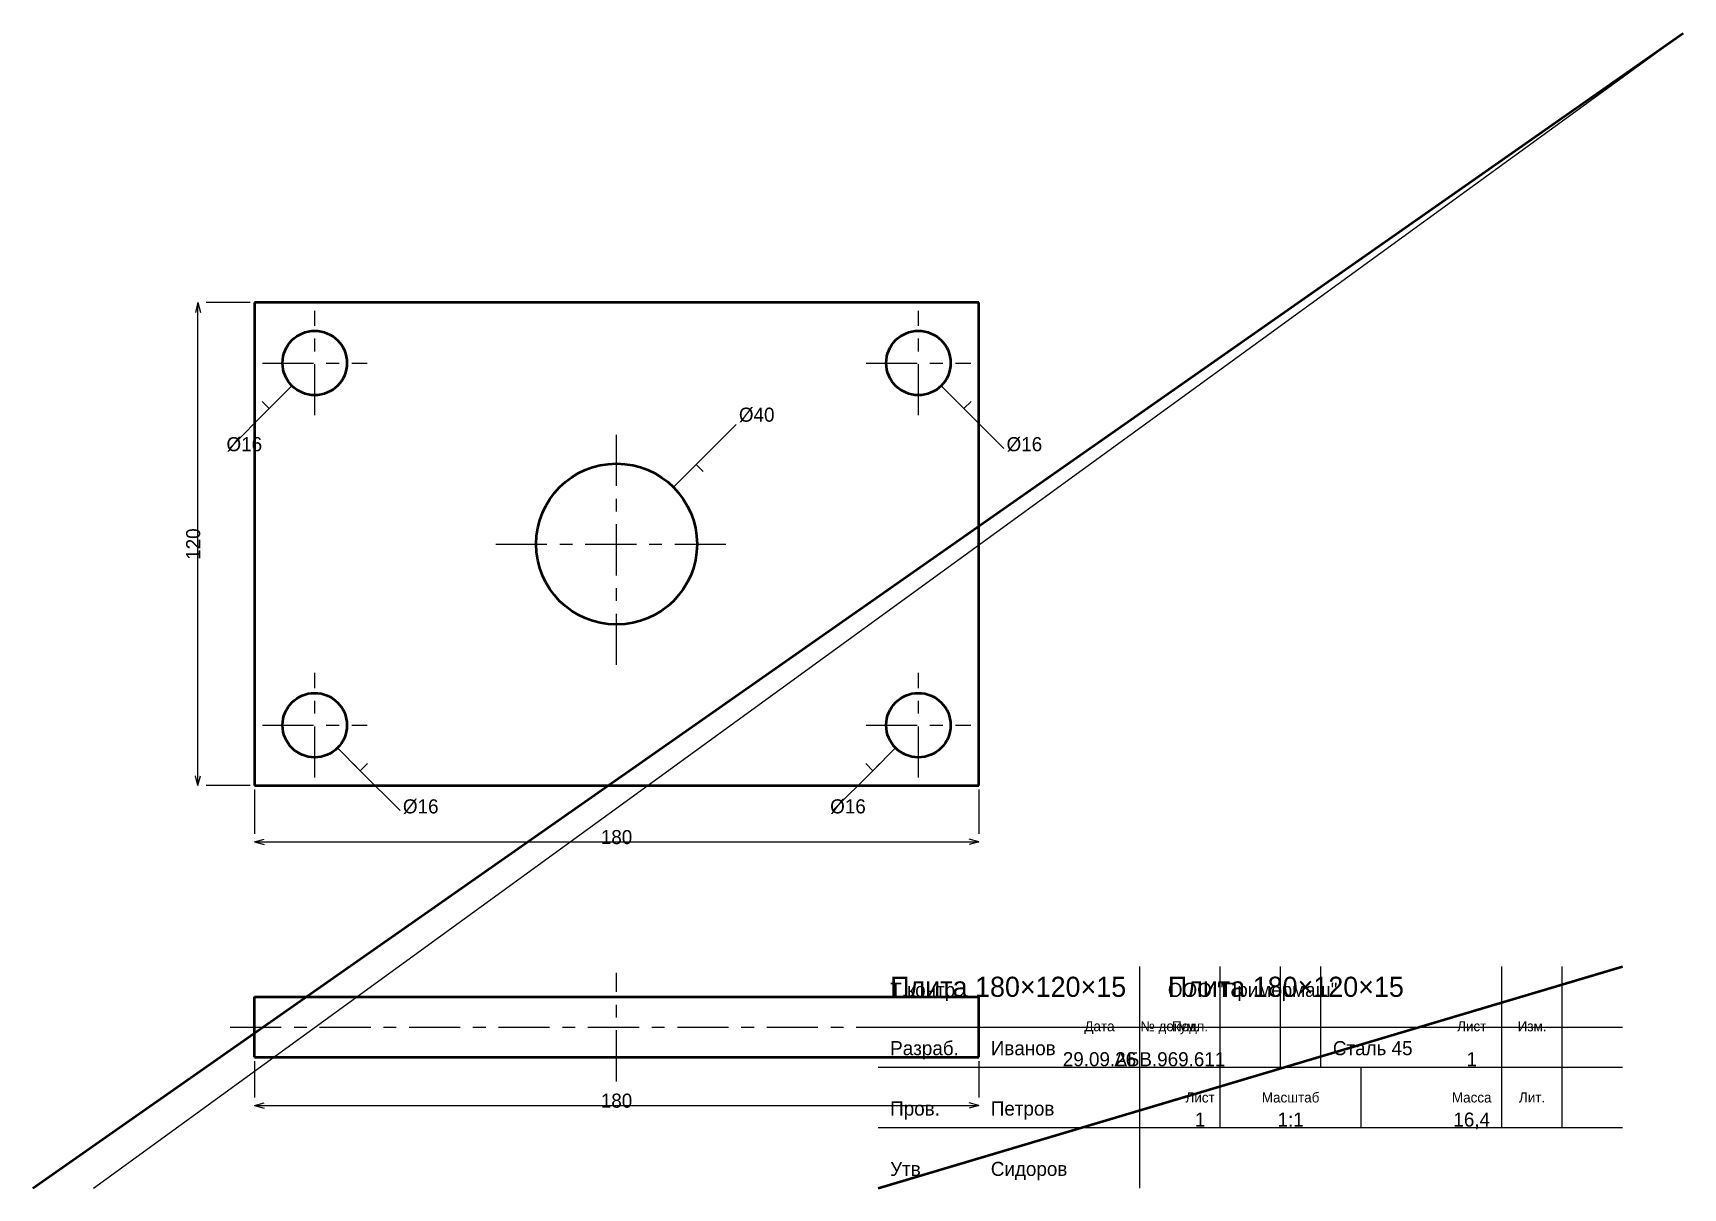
# Model space of a CAD drawing. Header units: millimetres. Extents: x 5 to 415, y 5 to 292.
import ezdxf
from ezdxf.enums import TextEntityAlignment as Align

# ---------------------------------------------------------------- set-up
doc = ezdxf.new("R2010")
doc.units = ezdxf.units.MM
doc.linetypes.add('CENTER', pattern=[22.225, 12.7, -3.175, 3.175, -3.175])
doc.linetypes.add('DASHED', pattern=[9, 6, -3])
for name, color, linetype, lineweight in [('AXIS', 7, 'CENTER', 25), ('DIMS', 7, 'CONTINUOUS', 25), ('MAIN', 7, 'CONTINUOUS', 50), ('TEXT', 7, 'CONTINUOUS', 25), ('THIN', 7, 'CONTINUOUS', 25)]:
    doc.layers.add(name, color=color, linetype=linetype, lineweight=lineweight)

msp = doc.modelspace()

# ---------------------------------------------------------------- linework, layer by layer
at = {"layer": 'AXIS', "linetype": 'CENTER', "lineweight": 25}
for p, q in [((75, 197), (75, 223)), ((225, 197), (225, 223)), ((62, 210), (88, 210)), ((212, 210), (238, 210)), ((150, 135), (150, 195)), ((120, 165), (180, 165)), ((75, 107), (75, 133)), ((225, 107), (225, 133)), ((62, 120), (88, 120)), ((212, 120), (238, 120)), ((150, 31.5), (150, 58.5)), ((54, 45), (246, 45))]:
    msp.add_line(p, q, dxfattribs=at)
at = {"layer": 'DIMS', "linetype": 'CONTINUOUS', "lineweight": 25}
for p, q in [((46, 225), (45.353, 222.585)), ((46, 105), (46, 225)), ((46, 225), (46.647, 222.585)), ((59, 225), (48, 225)), ((69.343, 204.343), (63.686, 198.686)), ((230.657, 204.343), (236.314, 198.686)), ((63.686, 198.686), (53.787, 188.787)), ((63.686, 198.686), (61.919, 200.454)), ((63.686, 198.686), (65.454, 200.454)), ((236.314, 198.686), (234.546, 200.454)), ((236.314, 198.686), (238.081, 200.454)), ((236.314, 198.686), (246.213, 188.787)), ((169.799, 184.799), (179.698, 194.698)), ((164.142, 179.142), (169.799, 184.799)), ((169.799, 184.799), (168.031, 183.031)), ((169.799, 184.799), (171.567, 183.031)), ((80.657, 114.343), (86.314, 108.686)), ((219.343, 114.343), (213.686, 108.686)), ((46, 105), (45.353, 107.415)), ((46, 105), (46.647, 107.415)), ((86.314, 108.686), (84.546, 110.454)), ((86.314, 108.686), (88.081, 110.454)), ((86.314, 108.686), (96.213, 98.787)), ((213.686, 108.686), (203.787, 98.787)), ((213.686, 108.686), (211.919, 110.454)), ((213.686, 108.686), (215.454, 110.454)), ((59, 105), (48, 105)), ((60, 104), (60, 93)), ((240, 104), (240, 93)), ((60, 91), (62.415, 91.647)), ((60, 91), (240, 91)), ((60, 91), (62.415, 90.353)), ((240, 91), (237.585, 91.647)), ((240, 91), (237.585, 90.353)), ((60, 36.5), (60, 27.5)), ((240, 36.5), (240, 27.5)), ((60, 25.5), (62.415, 26.147)), ((60, 25.5), (240, 25.5)), ((60, 25.5), (62.415, 24.853)), ((240, 25.5), (237.585, 26.147)), ((240, 25.5), (237.585, 24.853))]:
    msp.add_line(p, q, dxfattribs=at)
at = {"layer": 'MAIN', "linetype": 'CONTINUOUS', "lineweight": 50}
for p, q in [((5, 5), (415, 292)), ((240, 225), (60, 225)), ((60, 225), (60, 225)), ((60, 225), (60, 105)), ((240, 105), (240, 225)), ((240, 225), (240, 225)), ((60, 105), (240, 105)), ((60, 105), (60, 105)), ((240, 105), (240, 105)), ((215, 5), (400, 60)), ((60, 52.5), (240, 52.5)), ((60, 37.5), (60, 52.5)), ((240, 37.5), (240, 52.5)), ((60, 37.5), (240, 37.5))]:
    msp.add_line(p, q, dxfattribs=at)
for centre, radius in [((75, 210), 8), ((225, 210), 8), ((150, 165), 20), ((75, 120), 8), ((225, 120), 8)]:
    msp.add_circle(centre, radius, dxfattribs=at)
at = {"layer": 'THIN', "linetype": 'CONTINUOUS', "lineweight": 25}
for p, q in [((20, 5), (415, 292)), ((280, 5), (280, 60)), ((300, 35), (300, 60)), ((315, 35), (315, 60)), ((325, 35), (325, 60)), ((370, 35), (370, 60)), ((385, 35), (385, 60)), ((215, 45), (400, 45)), ((215, 35), (400, 35)), ((300, 20), (300, 35)), ((335, 20), (335, 35)), ((370, 20), (370, 35)), ((385, 20), (385, 35)), ((215, 20), (400, 20))]:
    msp.add_line(p, q, dxfattribs=at)
at = {"layer": 'THIN', "linetype": 'DASHED', "lineweight": 25}
for p, q in [((60, 52.5), (72, 52.5)), ((228, 52.5), (240, 52.5)), ((60, 37.5), (72, 37.5)), ((228, 37.5), (240, 37.5))]:
    msp.add_line(p, q, dxfattribs=at)

# ---------------------------------------------------------------- texts
at = {"layer": 'DIMS', "linetype": 'CONTINUOUS', "lineweight": 25}
for s, p in [('%%c40', (180.406, 195.406)), ('%%c16', (53.08, 188.08)), ('%%c16', (246.92, 188.08)), ('%%c16', (96.92, 98.08)), ('%%c16', (203.08, 98.08))]:
    msp.add_text(s, height=3.5, dxfattribs=at).set_placement(p)
msp.add_text('120', height=3.5, rotation=90, dxfattribs=at).set_placement((44.8, 165), align=Align.MIDDLE_CENTER)
for p in [(150, 92.2), (150, 26.7)]:
    msp.add_text('180', height=3.5, dxfattribs=at).set_placement(p, align=Align.MIDDLE_CENTER)
at = {"layer": 'TEXT', "linetype": 'CONTINUOUS', "lineweight": 25}
for s, height, p in [('Плита 180×120×15', 5, (218, 52.5)), ('Плита 180×120×15', 5, (287, 52.5)), ('Т.контр.', 3.5, (218, 52.5)), ('ООО "Примермаш"', 3.5, (287, 52.5)), ('Разраб.', 3.5, (218, 38)), ('Иванов', 3.5, (243, 38)), ('Сталь 45', 3.5, (328, 38)), ('Пров.', 3.5, (218, 23)), ('Петров', 3.5, (243, 23)), ('Утв.', 3.5, (218, 8)), ('Сидоров', 3.5, (243, 8))]:
    msp.add_text(s, height=height, dxfattribs=at).set_placement(p)
for s, height, p in [('Дата', 2.5, (270, 45.2)), ('№ докум.', 2.5, (287.5, 45.2)), ('Подп.', 2.5, (292.5, 45.2)), ('Лист', 2.5, (362.5, 45.2)), ('Изм.', 2.5, (377.5, 45.2)), ('29.09.26', 3.5, (270, 37)), ('АБВ.969.611', 3.5, (287.5, 37)), ('1', 3.5, (362.5, 37)), ('Лист', 2.5, (295, 27.5)), ('Масштаб', 2.5, (317.5, 27.5)), ('Масса', 2.5, (362.5, 27.5)), ('Лит.', 2.5, (377.5, 27.5)), ('1', 3.5, (295, 22)), ('1:1', 3.5, (317.5, 22)), ('16,4', 3.5, (362.5, 22))]:
    msp.add_text(s, height=height, dxfattribs=at).set_placement(p, align=Align.MIDDLE_CENTER)

doc.saveas('drawing.dxf')
